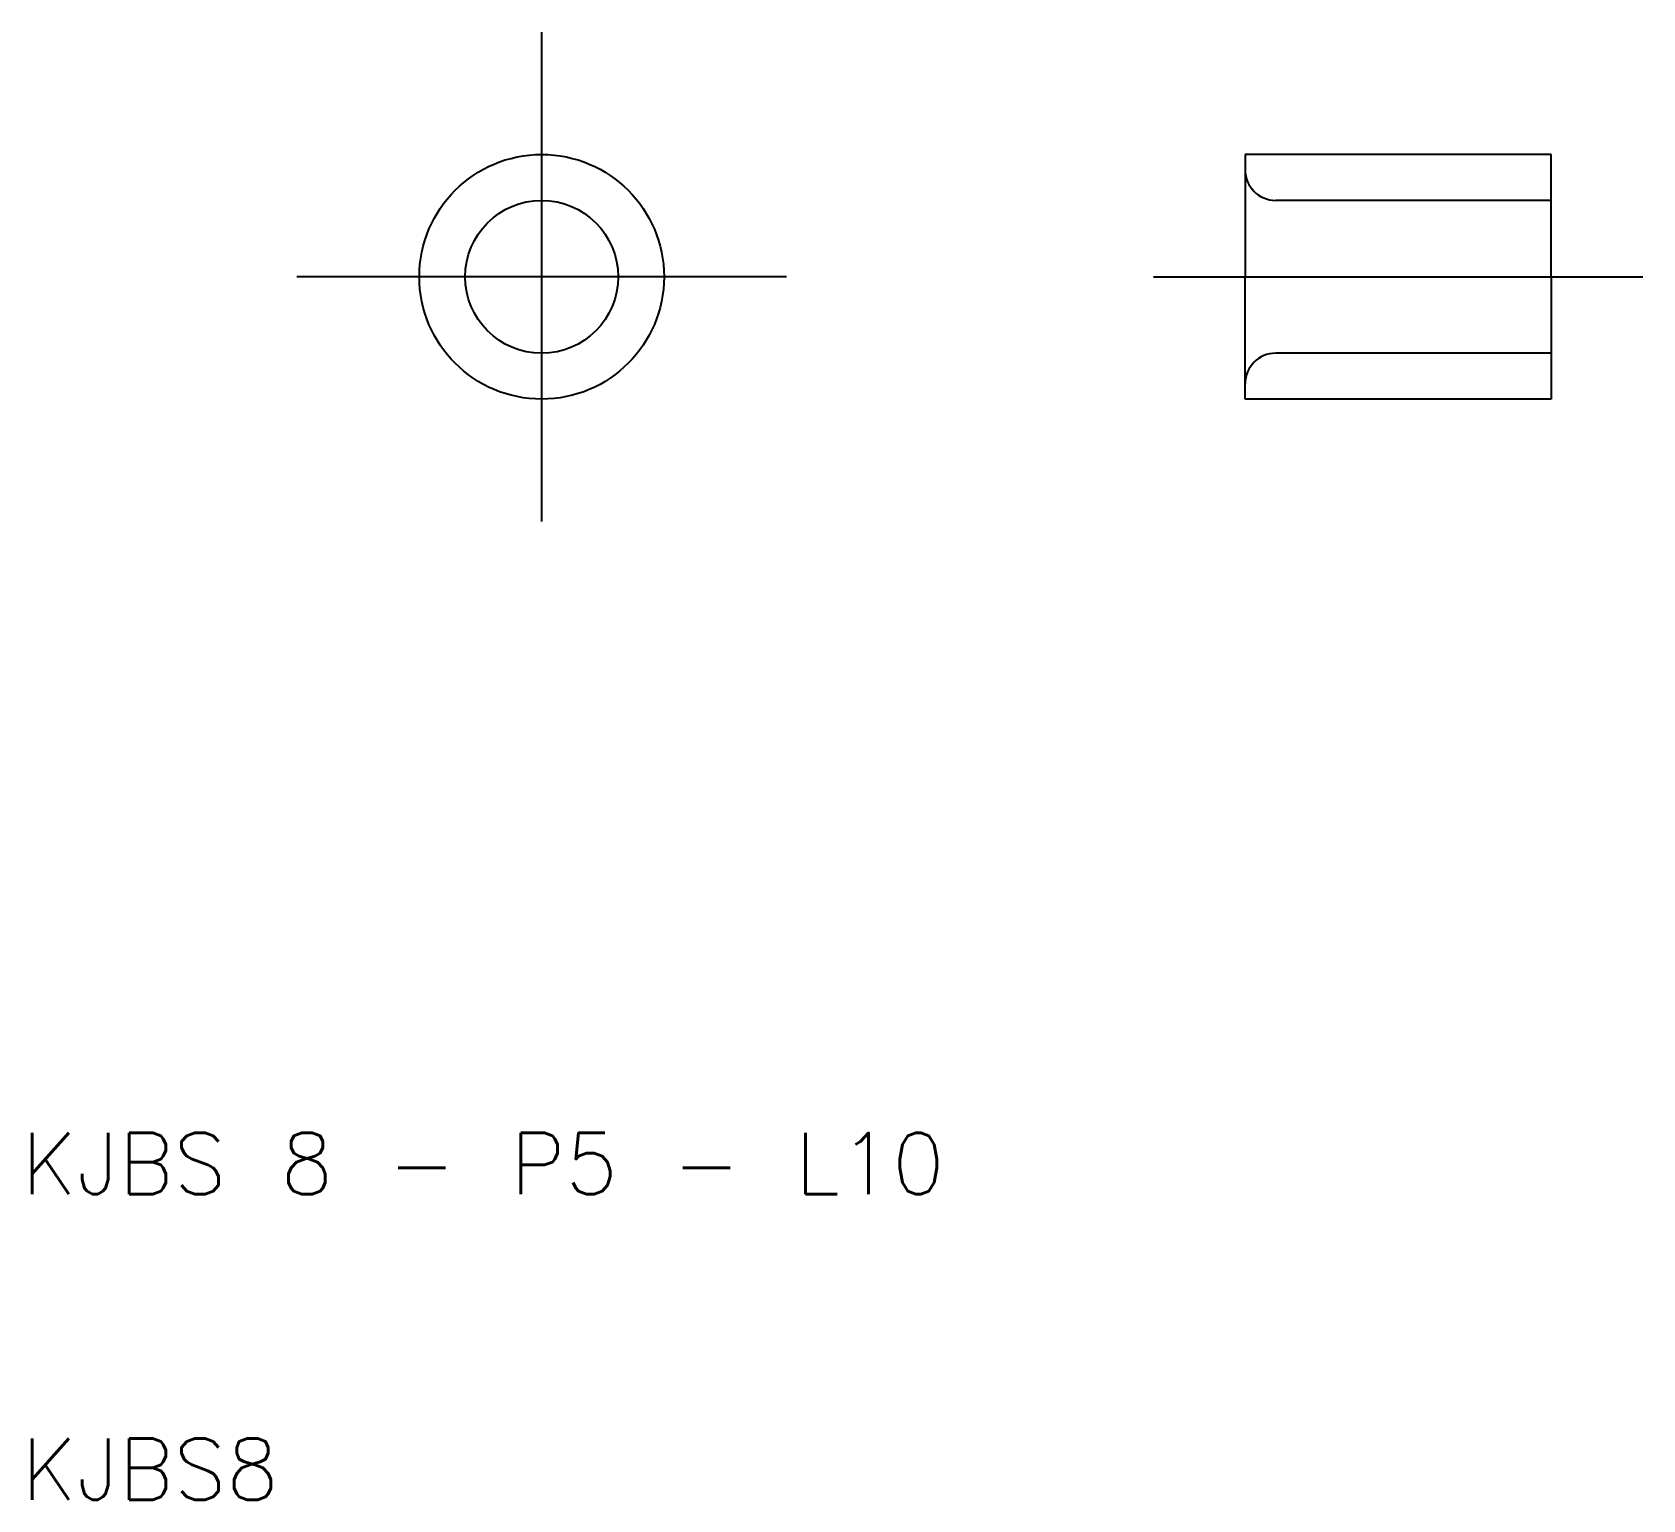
# Model space of a CAD drawing. Extents: x 10.3 to 63, y 10 to 58.
import ezdxf

# ---------------------------------------------------------------- set-up
doc = ezdxf.new("R2010")
doc.units = 0
doc.linetypes.add('CENTER', pattern=[50.8, 31.75, -6.35, 6.35, -6.35])
doc.linetypes.add('DASHED', pattern=[19.05, 12.7, -6.35])
doc.layers.get('0').update_dxf_attribs({"linetype": 'CONTINUOUS'})
doc.layers.add('CENTER', color=1, linetype='CENTER')
doc.styles.get("Standard").update_dxf_attribs({"font": 'txt.shx', "bigfont": 'extfont.shx'})

msp = doc.modelspace()

# ---------------------------------------------------------------- linework, layer by layer
at = {"color": 7, "linetype": 'CONTINUOUS'}
for p, q in [((60, 54), (50, 54)), ((50, 54), (50, 50)), ((60, 50), (60, 54)), ((50, 46), (50, 50)), ((60, 50), (60, 46)), ((60, 46), (50, 46))]:
    msp.add_line(p, q, dxfattribs=at)
at = {"color": 3, "linetype": 'DASHED'}
for p, q in [((60, 52.5), (51, 52.5)), ((60, 47.5), (51, 47.5))]:
    msp.add_line(p, q, dxfattribs=at)
at = {"color": 7, "linetype": 'CONTINUOUS'}
for radius in [4, 2.5]:
    msp.add_circle((27, 50), radius, dxfattribs=at)
at = {"color": 3, "linetype": 'DASHED'}
for centre, start, end in [((51, 53.5), 180, 270), ((51, 46.5), 90, 180)]:
    msp.add_arc(centre, 1, start, end, dxfattribs=at)
at = {"layer": 'CENTER', "color": 1, "linetype": 'CENTER'}
for p, q in [((27, 42), (27, 58)), ((35, 50), (19, 50)), ((47, 50), (63, 50))]:
    msp.add_line(p, q, dxfattribs=at)

# ---------------------------------------------------------------- texts
at = {"color": 7, "linetype": 'CONTINUOUS'}
for s, p in [('KJBS 8 - P5 - L10', (10, 20)), ('KJBS8', (10, 10))]:
    msp.add_text(s, height=2, dxfattribs=at).set_placement(p)

doc.saveas('drawing.dxf')
